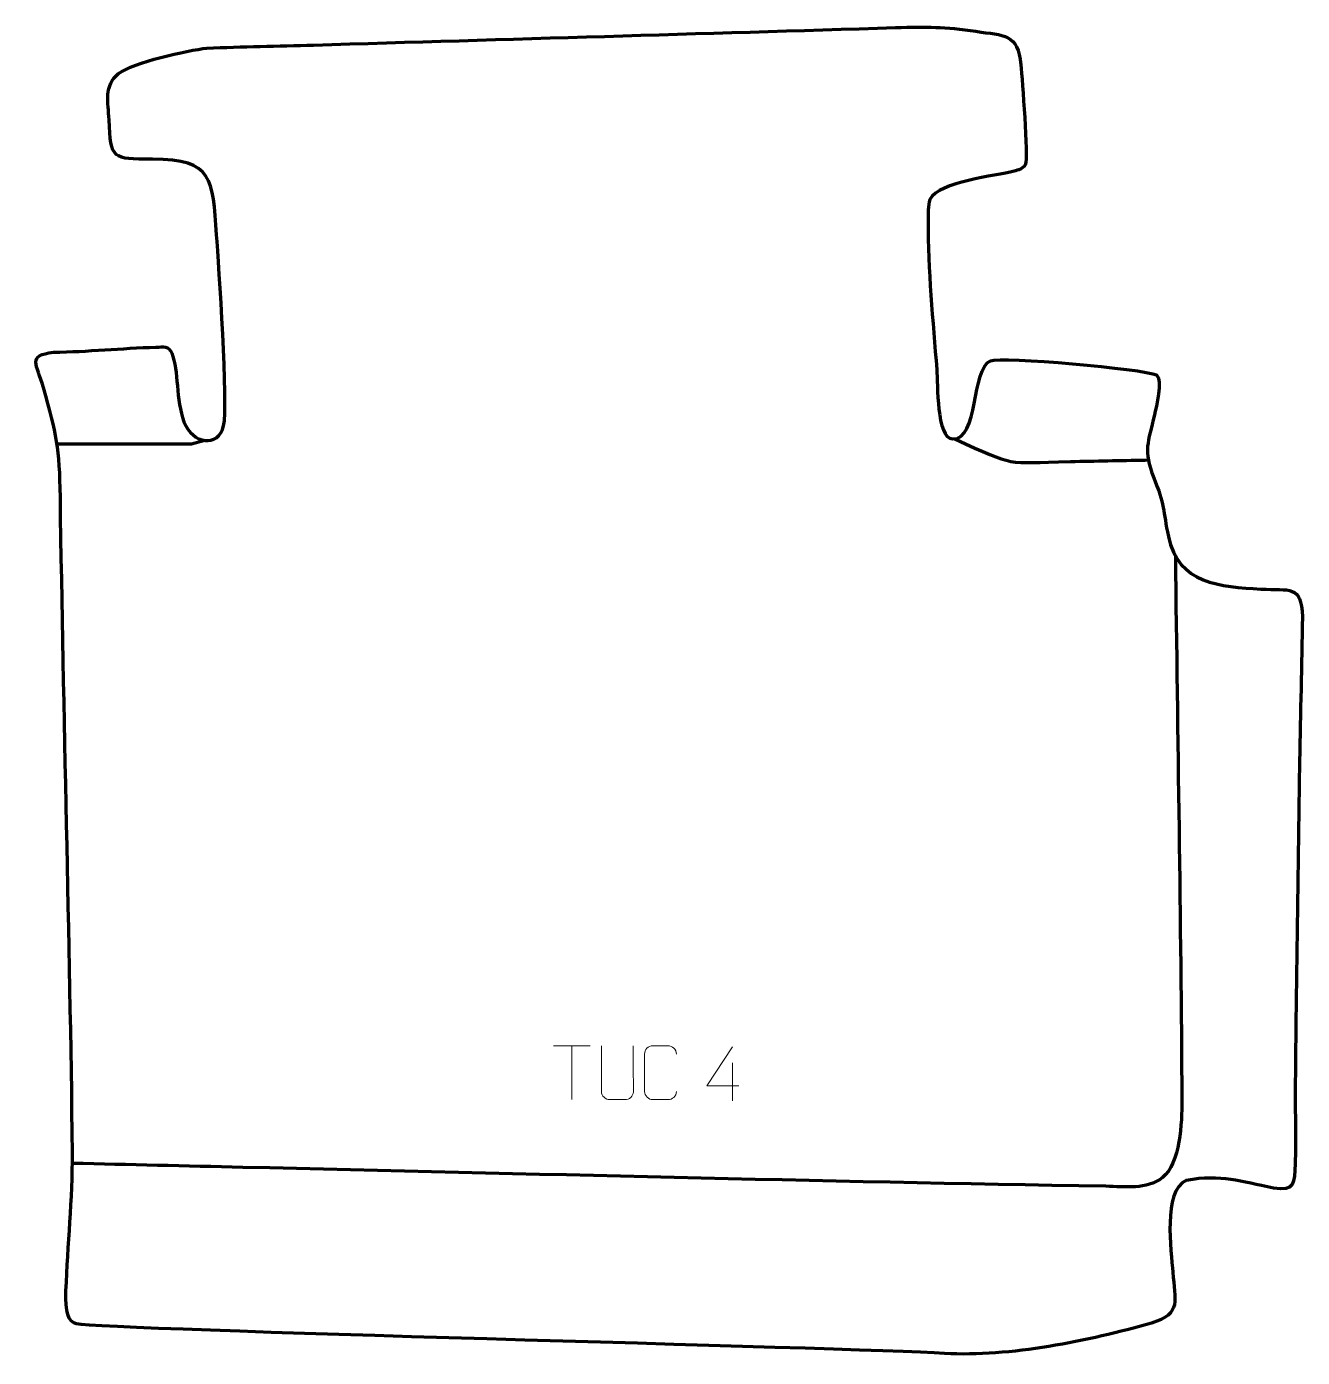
# Model space of a CAD drawing. Header units: millimetres. Extents: x -464 to 128, y 15 to 632.
import ezdxf

# ---------------------------------------------------------------- set-up
doc = ezdxf.new("R2010")
doc.units = ezdxf.units.MM
doc.header["$MEASUREMENT"] = 0
doc.layers.add('layer 1', color=7, linetype='Continuous', plot=False)
doc.layers.add('layer 2', color=7, linetype='Continuous')
doc.layers.add('layer 3', color=7, linetype='Continuous')

msp = doc.modelspace()

# ---------------------------------------------------------------- linework, layer by layer
at = {"layer": 'layer 1', "color": 250, "lineweight": 9}
for points in [[(-219.3193, 159.2861), (-219.3193, 159.2861), (-202.3321, 159.2861), (-202.3321, 159.2861)], [(-210.8255, 134.3561), (-210.8255, 134.3561), (-210.8255, 159.3096), (-210.8255, 159.3096)], [(-136.2504, 151.4641), (-136.2504, 151.4641), (-136.2504, 133.7994), (-136.2504, 133.7994)]]:
    msp.add_open_spline(points, degree=3, dxfattribs=at)
for points, knots in [([(-182.3199, 159.3135), (-182.3203, 153.774), (-182.2245, 143.5722), (-182.2241, 138.0318), (-182.2241, 138.0318), (-182.3639, 135.7923), (-184.0411, 134.3661), (-186.1888, 134.3556), (-186.1888, 134.3556), (-188.5207, 134.356), (-190.8526, 134.356), (-193.1841, 134.3556), (-193.1841, 134.3556), (-195.1091, 134.2541), (-197.0812, 136.0706), (-197.07, 138.0151), (-197.07, 138.0151), (-197.0697, 143.577), (-196.9743, 153.7524), (-196.9747, 159.3135)], [0, 0, 0, 0, 0.16666667, 0.16666667, 0.16666667, 0.16666667, 0.33333333, 0.33333333, 0.33333333, 0.33333333, 0.5, 0.5, 0.5, 0.5, 0.66666667, 0.66666667, 0.66666667, 0.66666667, 1, 1, 1, 1]), ([(-162.2241, 138.1735), (-162.3639, 135.8501), (-164.0411, 134.3705), (-166.1888, 134.3597), (-166.1888, 134.3597), (-168.5207, 134.3601), (-170.8526, 134.3601), (-173.1841, 134.3597), (-173.1841, 134.3597), (-175.1091, 134.2543), (-177.0812, 136.1388), (-177.07, 138.1561), (-177.07, 138.1561), (-177.0696, 143.9262), (-177.0696, 149.6959), (-177.07, 155.4652), (-177.07, 155.4652), (-177.0658, 157.6033), (-175.3191, 159.3225), (-173.1667, 159.309), (-173.1667, 159.309), (-170.841, 159.309), (-168.5149, 159.309), (-166.1888, 159.309), (-166.1888, 159.309), (-164.2422, 159.3445), (-162.2508, 157.853), (-162.2241, 155.4154)], [0, 0, 0, 0, 0.125, 0.125, 0.125, 0.125, 0.25, 0.25, 0.25, 0.25, 0.375, 0.375, 0.375, 0.375, 0.5, 0.5, 0.5, 0.5, 0.625, 0.625, 0.625, 0.625, 0.75, 0.75, 0.75, 0.75, 1, 1, 1, 1]), ([(-133.3063, 140.703), (-133.3063, 140.703), (-148.128, 140.703), (-148.128, 140.703), (-148.128, 140.703), (-148.128, 140.703), (-136.2504, 158.7735), (-136.2504, 158.7735)], [0, 0, 0, 0, 0.33333333, 0.33333333, 0.33333333, 0.33333333, 1, 1, 1, 1])]:
    msp.add_open_spline(points, degree=3, knots=knots, dxfattribs=at)
at = {"layer": 'layer 2', "color": 142, "lineweight": 158}
for points, knots in [([(-381.1333, 440.2748), (-381.1333, 440.2748), (-387.3181, 438.5048), (-387.3181, 438.5048), (-387.3181, 438.5048), (-387.3181, 438.5048), (-449.6551, 438.5269), (-449.6551, 438.5269)], [0, 0, 0, 0, 0.33333333, 0.33333333, 0.33333333, 0.33333333, 1, 1, 1, 1]), ([(-33.102, 441.0012), (-3.9685, 427.918), (-10.7534, 429.8144), (20.555, 430.5365), (20.555, 430.5365), (32.1115, 430.7528), (43.6681, 430.969), (55.2248, 431.1854), (55.2248, 431.1854), (55.2248, 431.1854), (56.7322, 431.2136), (56.7322, 431.2136)], [0, 0, 0, 0, 0.25, 0.25, 0.25, 0.25, 0.5, 0.5, 0.5, 0.5, 1, 1, 1, 1]), ([(69.2757, 386.7091), (70.2636, 302.4293), (71.7915, 217.9761), (72.2841, 133.7146), (72.2841, 133.7146), (72.341, 123.9757), (71.4644, 104.5745), (63.2837, 98.1698), (63.2837, 98.1698), (55.884, 92.3765), (46.0231, 93.9557), (37.0579, 94.1057), (37.0579, 94.1057), (-96.4821, 96.3405), (-229.9976, 99.8328), (-363.5197, 102.9185), (-363.5197, 102.9185), (-389.8615, 103.5269), (-416.2034, 104.1367), (-442.5452, 104.7518)], [0, 0, 0, 0, 0.16666667, 0.16666667, 0.16666667, 0.16666667, 0.33333333, 0.33333333, 0.33333333, 0.33333333, 0.5, 0.5, 0.5, 0.5, 0.66666667, 0.66666667, 0.66666667, 0.66666667, 1, 1, 1, 1])]:
    msp.add_open_spline(points, degree=3, knots=knots, dxfattribs=at)
at = {"layer": 'layer 3', "color": 242, "lineweight": 158}
msp.add_open_spline([(-2.4356, 614.6374), (-3.7225, 629.284), (-10.1074, 628.1938), (-23.3055, 630.1745), (-23.3055, 630.1745), (-37.8376, 632.3554), (-46.0106, 632.3278), (-60.5588, 631.8871), (-60.5588, 631.8871), (-150.5775, 629.1621), (-240.5995, 626.5038), (-330.6193, 623.8121), (-330.6193, 623.8121), (-346.9867, 623.3227), (-363.879, 623.1184), (-380.1674, 622.3607), (-380.1674, 622.3607), (-389.1796, 621.3637), (-414.3574, 615.7906), (-421.1174, 610.5606), (-421.1174, 610.5606), (-427.9775, 605.2531), (-425.9025, 596.9811), (-425.541, 589.1337), (-425.541, 589.1337), (-424.6901, 570.67), (-424.2586, 570.7936), (-405.44, 570.9025), (-405.44, 570.9025), (-376.9221, 570.4862), (-377.625, 561.9589), (-375.6069, 535.7094), (-375.6069, 535.7094), (-374.6058, 522.0578), (-370.1758, 456.0605), (-372.3852, 447.0869), (-372.3852, 447.0869), (-374.9174, 436.8017), (-386.7083, 438.5322), (-390.7871, 448.9802), (-390.7871, 448.9802), (-394.6259, 458.8136), (-393.1835, 472.9138), (-396.44, 480.7497), (-396.44, 480.7497), (-397.8947, 484.2499), (-400.0844, 483.6915), (-403.8129, 483.5978), (-403.8129, 483.5978), (-419.7125, 483.0552), (-435.3855, 481.5518), (-451.3266, 481.1883), (-451.3266, 481.1883), (-463.7973, 479.8834), (-459.1092, 475.5941), (-456.0346, 464.9196), (-456.0346, 464.9196), (-449.7658, 443.1562), (-448.4608, 436.7758), (-448.1445, 414.0116), (-448.1445, 414.0116), (-446.6849, 312.5872), (-443.7273, 211.0859), (-442.5044, 109.7044), (-442.5044, 109.7044), (-442.5271, 87.9316), (-444.6918, 67.1046), (-445.5305, 45.5444), (-445.5305, 45.5444), (-445.9149, 35.6649), (-444.5855, 31.2684), (-440.5842, 30.2961), (-440.5842, 30.2961), (-428.6954, 27.4072), (-79.3141, 19.082), (-37.8113, 16.5542), (-37.8113, 16.5542), (-7.5726, 14.7124), (29.0657, 22.3927), (58.2316, 30.6125), (58.2316, 30.6125), (72.4044, 35.0604), (68.9776, 41.0605), (68.094, 54.2225), (68.094, 54.2225), (67.3515, 64.1864), (63.2875, 91.7952), (74.2828, 96.8834), (74.2828, 96.8834), (90.9219, 99.7547), (99.2567, 96.2422), (114.861, 93.3106), (114.861, 93.3106), (124.6853, 91.4649), (124.5588, 95.6045), (124.8639, 104.6266), (124.8639, 104.6266), (125.2241, 115.2757), (124.8697, 125.995), (124.898, 136.6528), (124.898, 136.6528), (124.9623, 148.812), (125.0794, 160.9696), (125.2339, 173.1279), (125.2339, 173.1279), (125.5076, 192.6257), (125.7814, 212.1236), (126.0551, 231.6213), (126.0551, 231.6213), (126.3359, 251.6191), (126.6166, 271.6169), (126.8974, 291.6147), (126.8974, 291.6147), (127.2184, 313.8709), (127.9558, 336.2395), (128.2141, 358.4508), (128.2141, 358.4508), (127.6921, 373.5225), (122.3536, 370.5522), (108.9899, 371.2907), (108.9899, 371.2907), (90.0786, 372.4), (70.6446, 373.6313), (66.0282, 395.7149), (66.0282, 395.7149), (63.5509, 407.5663), (64.3658, 410.7837), (59.2058, 422.8992), (59.2058, 422.8992), (54.1849, 436.0788), (56.6728, 439.0556), (59.5398, 452.2051), (59.5398, 452.2051), (60.3324, 455.8409), (63.5542, 467.9348), (60.5361, 470.6776), (60.5361, 470.6776), (54.58, 473.5532), (-11.6154, 479.3807), (-16.5346, 477.2888), (-16.5346, 477.2888), (-25.5325, 473.4624), (-21.8346, 440.4205), (-34.0843, 440.9709), (-34.0843, 440.9709), (-41.7367, 441.3147), (-40.9241, 466.7031), (-41.4352, 473.1626), (-41.4352, 473.1626), (-43.1902, 495.3455), (-45.5523, 519.9685), (-45.5088, 542.0488), (-45.5088, 542.0488), (-45.5036, 544.7391), (-45.5265, 549.5881), (-44.6884, 552.125), (-44.6884, 552.125), (-40.1292, 560.5891), (-14.4303, 562.8709), (-5.5814, 565.2906), (-5.5814, 565.2906), (-3.6765, 565.8114), (-1.412, 566.3839), (-0.3518, 568.1953), (-0.3518, 568.1953), (1.0721, 572.154), (-1.8259, 607.3824), (-2.4356, 614.6374)], degree=3, knots=[0, 0, 0, 0, 0.02325581, 0.02325581, 0.02325581, 0.02325581, 0.04651163, 0.04651163, 0.04651163, 0.04651163, 0.06976744, 0.06976744, 0.06976744, 0.06976744, 0.09302326, 0.09302326, 0.09302326, 0.09302326, 0.11627907, 0.11627907, 0.11627907, 0.11627907, 0.13953488, 0.13953488, 0.13953488, 0.13953488, 0.1627907, 0.1627907, 0.1627907, 0.1627907, 0.18604651, 0.18604651, 0.18604651, 0.18604651, 0.20930233, 0.20930233, 0.20930233, 0.20930233, 0.23255814, 0.23255814, 0.23255814, 0.23255814, 0.25581395, 0.25581395, 0.25581395, 0.25581395, 0.27906977, 0.27906977, 0.27906977, 0.27906977, 0.30232558, 0.30232558, 0.30232558, 0.30232558, 0.3255814, 0.3255814, 0.3255814, 0.3255814, 0.34883721, 0.34883721, 0.34883721, 0.34883721, 0.37209302, 0.37209302, 0.37209302, 0.37209302, 0.39534884, 0.39534884, 0.39534884, 0.39534884, 0.41860465, 0.41860465, 0.41860465, 0.41860465, 0.44186047, 0.44186047, 0.44186047, 0.44186047, 0.46511628, 0.46511628, 0.46511628, 0.46511628, 0.48837209, 0.48837209, 0.48837209, 0.48837209, 0.51162791, 0.51162791, 0.51162791, 0.51162791, 0.53488372, 0.53488372, 0.53488372, 0.53488372, 0.55813953, 0.55813953, 0.55813953, 0.55813953, 0.58139535, 0.58139535, 0.58139535, 0.58139535, 0.60465116, 0.60465116, 0.60465116, 0.60465116, 0.62790698, 0.62790698, 0.62790698, 0.62790698, 0.65116279, 0.65116279, 0.65116279, 0.65116279, 0.6744186, 0.6744186, 0.6744186, 0.6744186, 0.69767442, 0.69767442, 0.69767442, 0.69767442, 0.72093023, 0.72093023, 0.72093023, 0.72093023, 0.74418605, 0.74418605, 0.74418605, 0.74418605, 0.76744186, 0.76744186, 0.76744186, 0.76744186, 0.79069767, 0.79069767, 0.79069767, 0.79069767, 0.81395349, 0.81395349, 0.81395349, 0.81395349, 0.8372093, 0.8372093, 0.8372093, 0.8372093, 0.86046512, 0.86046512, 0.86046512, 0.86046512, 0.88372093, 0.88372093, 0.88372093, 0.88372093, 0.90697674, 0.90697674, 0.90697674, 0.90697674, 0.93023256, 0.93023256, 0.93023256, 0.93023256, 0.95348837, 0.95348837, 0.95348837, 0.95348837, 1, 1, 1, 1], dxfattribs=at)

doc.saveas('drawing.dxf')
